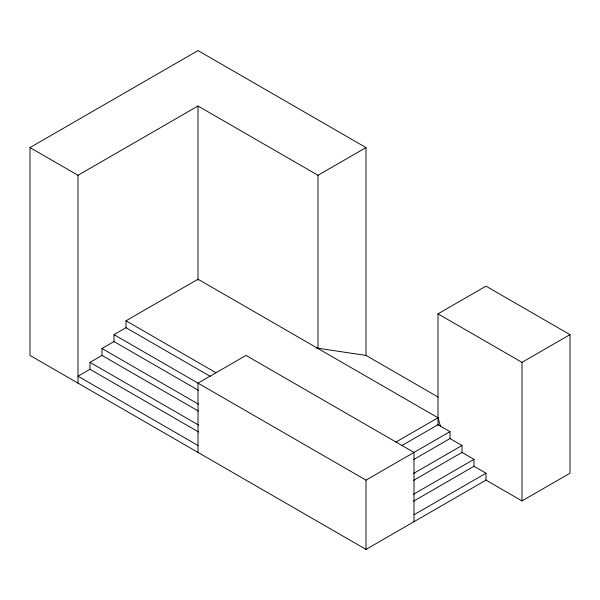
<?xml version="1.0" encoding="UTF-8"?>
<svg xmlns="http://www.w3.org/2000/svg" width="600" height="600" viewBox="0 0 600 600"><rect width="100%" height="100%" fill="white"/><g stroke="black" fill="none" stroke-linecap="round" stroke-linejoin="round"><path stroke-width="0.9" d="M413.325 501.308L474 466.275L486 473.205L486 480.135L366 549.412L30 355.425L30 147.578L198 50.588L366 147.578L366 355.425L438.165 397.088M30 147.578L78 175.29L198 106.012L318 175.29L366 147.578M210.322 376.395L126 327.712L126 320.782L198 279.218L438 417.78L440.4 426.09M198.322 390.255L114 341.572L114 334.642L126 327.712M198.487 411.135L102 355.425L102 348.495L114 341.572M198.645 432.007L90 369.285L90 362.355L102 355.425M90 369.285L78 376.207L198 445.493M438 425.272L438 313.853L486 286.14L570 334.642L570 473.205L522 500.918L485.655 479.933M438 313.853L522 362.355L570 334.642M395.933 442.065L438 417.78M401.595 445.725L438 424.71L450 431.632L450 438.562L413.595 459.585M114 334.642L366 480.135L450 431.632M413.46 473.513L462 445.493L462 452.423L413.46 480.442M413.325 494.377L474 459.345L474 466.275M414 514.77L486 473.205M316.207 347.978L366 355.425M450 438.562L462 445.493M462 452.423L474 459.345M126 320.782L216 372.75M102 348.495L198.487 404.205M90 362.355L198.645 425.085M522 362.355L522 500.918M414 521.7L414 452.423L246 355.425L198 383.138L198 452.423M366 480.135L366 549.412M318 175.29L318 348.495M198 106.012L198 280.155M78 175.29L78 383.138"/></g></svg>
